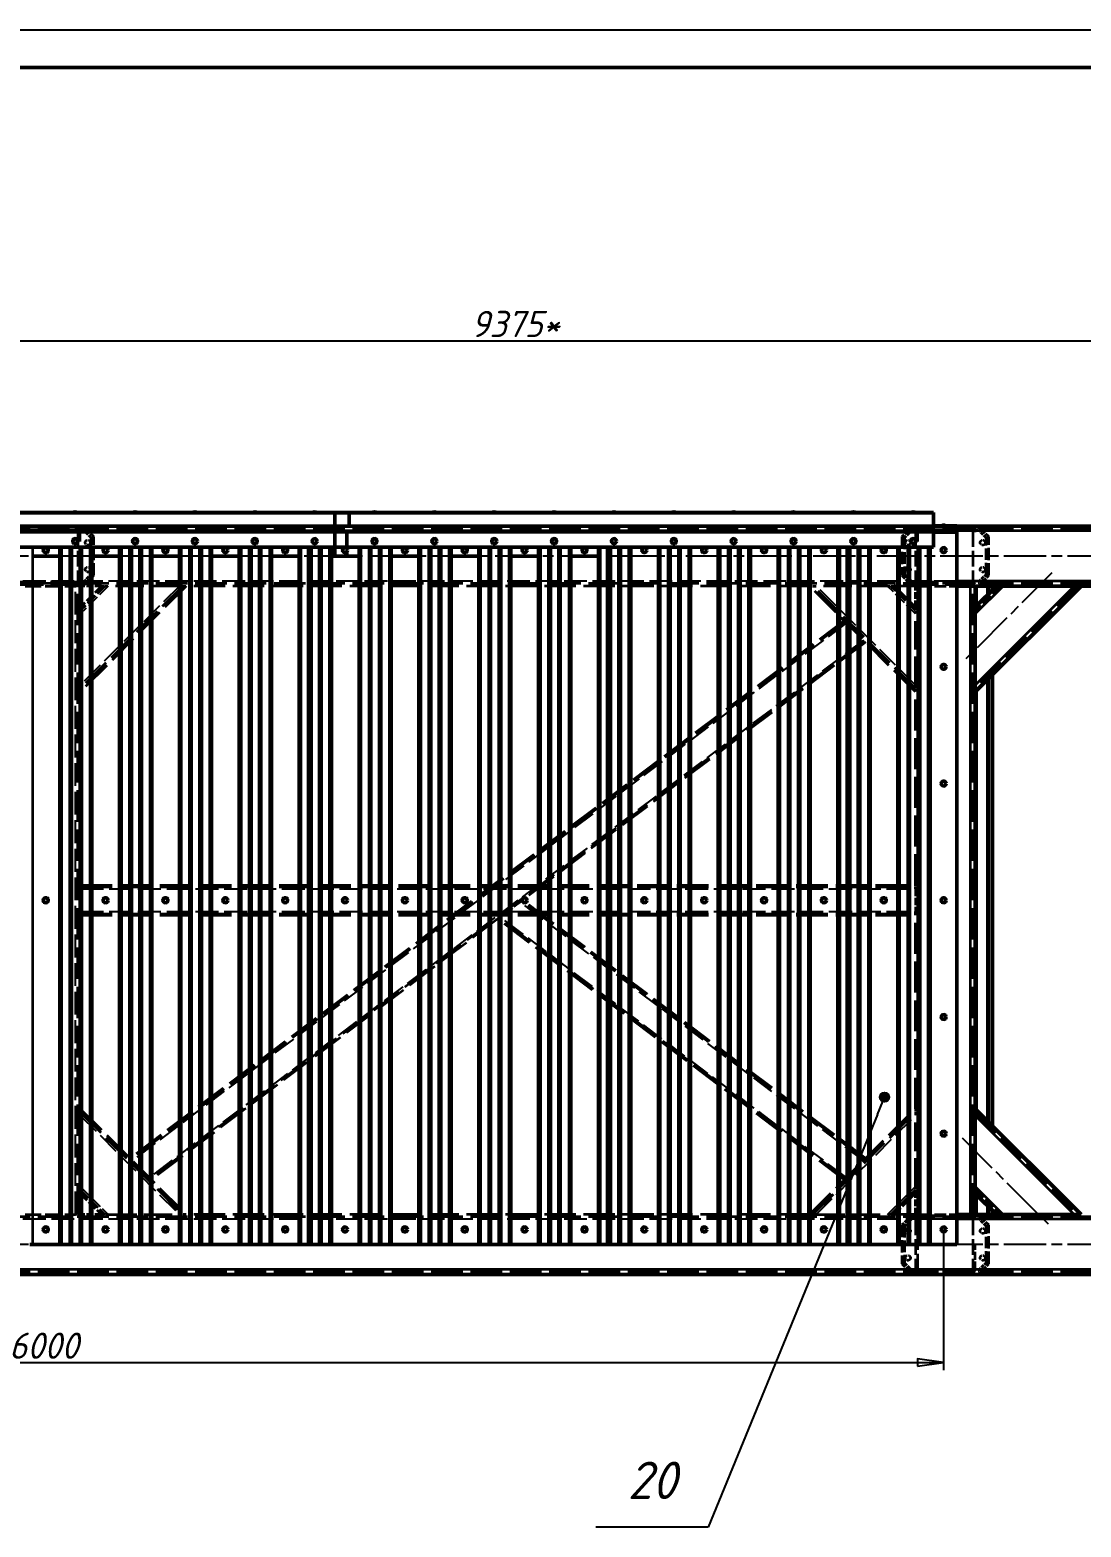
# Model space of a CAD drawing. Header units: millimetres. Extents: x 0 to 21025, y 0 to 14850.
# Drawn here: x 4692 to 8204, y 9848 to 14850 of the extents above; entities that cross this region are included whole.
import ezdxf

# ---------------------------------------------------------------- set-up
doc = ezdxf.new("R2010")
doc.units = ezdxf.units.MM
doc.header["$LTSCALE"] = 25
doc.linetypes.add('CHAIN', pattern=[0.7087, 0.4724, -0.0591, 0.1181, -0.0591])
doc.linetypes.add('DASHED', pattern=[0.2067, 0.1654, -0.0413])
for name, color, linetype, lineweight in [('Видимые тонкие (ГОСТ)', 7, 'Continuous', 35), ('Видимый контур (ГОСТ)', 7, 'Continuous', 50), ('Кромка (ГОСТ)', 7, 'Continuous', 50), ('Невидимые тонкие (ГОСТ)', 7, 'DASHED', 25), ('Невидимый контур (ГОСТ)', 7, 'DASHED', 35), ('Обозначение (ГОСТ)', 7, 'Continuous', 25), ('Осевая линия (ГОСТ)', 7, 'Continuous', 25), ('Размер (ГОСТ)', 7, 'Continuous', 25)]:
    doc.layers.add(name, color=color, linetype=linetype, lineweight=lineweight)
doc.styles.add('Обычный текст (ГОСТ)', font='GOST Common Italic.ttf')
doc.styles.add('Увеличенный текст (ГОСТ)', font='GOST Common Italic.ttf')
doc.dimstyles.new('Обычный (ГОСТ)', dxfattribs={"dimscale": 25, "dimtxt": 3.5, "dimasz": 3.5, "dimexe": 1, "dimexo": 0, "dimgap": 0.5, "dimtad": 1, "dimrnd": 1e-08, "dimtxsty": 'Обычный текст (ГОСТ)', "dimblk": 'Filled-1', "dimcen": 0.09, "dimdle": 15, "dimclrd": 256, "dimclre": 256, "dimclrt": 256, "dimazin": 2, "dimtfac": 0.714286, "dimtdec": 3, "dimtmove": 0, "dimatfit": 3, "dimfxl": 1, "dimtolj": 1, "dimlwd": 25, "dimlwe": 25, "dimarcsym": 0})

# ---------------------------------------------------------------- blocks, each defined once
blk = doc.blocks.new('Рамки ГОСТ_ граница 594x841')
at = {"layer": 'Кромка (ГОСТ)', "lineweight": 25}
blk.add_line((0, 594), (841, 594), dxfattribs=at)
at = {"layer": 'Кромка (ГОСТ)'}
blk.add_line((836, 589), (20, 589), dxfattribs=at)
blk = doc.blocks.new('Filled-1')
at = {"color": 0}
for p, q in [((0, 0), (-1, 0.143)), ((-1, 0.143), (-1, -0.143)), ((-1, 0), (0, 0)), ((-1, -0.143), (0, 0))]:
    blk.add_line(p, q, dxfattribs=at)
at = {"color": 0, "flags": 128}
blk.add_lwpolyline([(-1, -0.143), (0, 0), (-1, 0.143), (-1, -0.143)], dxfattribs=at)
at = {"color": 0}
blk.add_solid([(-1, -0.143), (0, 0), (-1, 0.143), (-1, -0.143)], dxfattribs=at)
blk = doc.blocks.new('*D43')
at = {"layer": 'Defpoints', "color": 0, "linetype": 'Continuous', "transparency": 16777216}
for p in [(1625.2, 13810.2), (1625.2, 13170.9), (11000.6, 13175.9)]:
    blk.add_point(p, dxfattribs=at)
at = {"layer": 'Размер (ГОСТ)', "linetype": 'Continuous', "lineweight": 25, "transparency": 16777216}
for p, q in [((1625.2, 13170.9), (1625.2, 13835.2)), ((10913.1, 13810.2), (1712.7, 13810.2)), ((11000.6, 13175.9), (11000.6, 13835.2))]:
    blk.add_line(p, q, dxfattribs=at)
at = {"layer": 'Размер (ГОСТ)', "linetype": 'Continuous', "lineweight": 25, "transparency": 16777216, "xscale": 87.5, "yscale": 87.5, "zscale": 87.5, "rotation": 180}
blk.add_blockref('Filled-1', (1625.2, 13810.2), dxfattribs=at)
at = {"layer": 'Размер (ГОСТ)', "linetype": 'Continuous', "lineweight": 25, "transparency": 16777216, "xscale": 87.5, "yscale": 87.5, "zscale": 87.5}
blk.add_blockref('Filled-1', (11000.6, 13810.2), dxfattribs=at)
at = {"layer": 'Размер (ГОСТ)', "linetype": 'Continuous', "lineweight": 25, "transparency": 16777216, "insert": (6166, 13911.3), "char_height": 87.5, "attachment_point": 1, "style": 'Обычный текст (ГОСТ)'}
blk.add_mtext('\\A1;\\fGOST Common|b0|i1;9375*', dxfattribs=at)
blk = doc.blocks.new('*D54')
at = {"layer": 'Defpoints', "color": 0, "linetype": 'Continuous', "transparency": 16777216}
for p in [(1745.1, 10841.9), (7745.1, 10841.9), (7745.1, 10397.3)]:
    blk.add_point(p, dxfattribs=at)
at = {"layer": 'Размер (ГОСТ)', "linetype": 'Continuous', "lineweight": 25, "transparency": 16777216}
for p, q in [((1745.1, 10841.9), (1745.1, 10372.3)), ((7745.1, 10841.9), (7745.1, 10372.3)), ((1832.6, 10397.3), (7657.6, 10397.3))]:
    blk.add_line(p, q, dxfattribs=at)
at = {"layer": 'Размер (ГОСТ)', "linetype": 'Continuous', "lineweight": 25, "transparency": 16777216, "xscale": 87.5, "yscale": 87.5, "zscale": 87.5, "rotation": 180}
blk.add_blockref('Filled-1', (1745.1, 10397.3), dxfattribs=at)
at = {"layer": 'Размер (ГОСТ)', "linetype": 'Continuous', "lineweight": 25, "transparency": 16777216, "xscale": 87.5, "yscale": 87.5, "zscale": 87.5}
blk.add_blockref('Filled-1', (7745.1, 10397.3), dxfattribs=at)
at = {"layer": 'Размер (ГОСТ)', "linetype": 'Continuous', "lineweight": 25, "transparency": 16777216, "insert": (4622.5, 10497.3), "char_height": 87.5, "attachment_point": 1, "style": 'Обычный текст (ГОСТ)'}
blk.add_mtext('\\A1;6000', dxfattribs=at)
blk = doc.blocks.new('Номера позиций13')
at = {"layer": 'Обозначение (ГОСТ)'}
h = blk.add_hatch(color=256, dxfattribs=at)
edge = h.paths.add_edge_path(flags=0)
edge.add_arc((301.9, 451.35), 0.625, 0, 360)
for p, q in [((300.95, 449.04), (301.66, 450.77)), ((300.95, 449.04), (293.87, 431.78)), ((293.79, 431.58), (278.33, 393.9)), ((278.33, 393.9), (263.33, 393.9))]:
    blk.add_line(p, q, dxfattribs=at)
blk.add_circle((301.9, 451.35), 0.625, dxfattribs=at)
at = {"layer": 'Обозначение (ГОСТ)', "insert": (270.83, 400.15), "char_height": 5, "attachment_point": 5, "style": 'Увеличенный текст (ГОСТ)'}
blk.add_mtext('20', dxfattribs=at)

msp = doc.modelspace()

# ---------------------------------------------------------------- linework, layer by layer
at = {"layer": 'Видимые тонкие (ГОСТ)'}
for p, q in [((3758.654, 13235.639), (5758.654, 13235.639)), ((5711.35, 13235.639), (7711.35, 13235.639)), ((11000.637, 13175.939), (1670.637, 13175.939)), ((5750.644, 13170.939), (3750.644, 13170.939)), ((3758.654, 13193.639), (5758.654, 13193.639)), ((5711.35, 13193.639), (7711.35, 13193.639)), ((7711.35, 13170.939), (5711.35, 13170.939)), ((7747.537, 13192.539), (7742.737, 13192.539)), ((4700.637, 13121.939), (4700.637, 10791.939)), ((4789.688, 13121.939), (4789.688, 10791.939)), ((4797.905, 13121.939), (4797.905, 10791.939)), ((4824.103, 13121.939), (4824.103, 10791.939)), ((4832.639, 13121.939), (4832.639, 10791.939)), ((4857.686, 13121.939), (4857.686, 10791.939)), ((4866.222, 13121.939), (4866.222, 10791.939)), ((4892.42, 13121.939), (4892.42, 10791.939)), ((4900.637, 13121.939), (4900.637, 10791.939)), ((4989.688, 13121.939), (4989.688, 10791.939)), ((4997.905, 13121.939), (4997.905, 10791.939)), ((5024.103, 13121.939), (5024.103, 10791.939)), ((5032.639, 13121.939), (5032.639, 10791.939)), ((5057.686, 13121.939), (5057.686, 10791.939)), ((5066.222, 13121.939), (5066.222, 10791.939)), ((5092.42, 13121.939), (5092.42, 10791.939)), ((5100.637, 13121.939), (5100.637, 10791.939)), ((5189.688, 13121.939), (5189.688, 10791.939)), ((5197.905, 13121.939), (5197.905, 10791.939)), ((5224.103, 13121.939), (5224.103, 10791.939)), ((5232.639, 13121.939), (5232.639, 10791.939)), ((5257.686, 13121.939), (5257.686, 10791.939)), ((5266.222, 13121.939), (5266.222, 10791.939)), ((5292.42, 13121.939), (5292.42, 10791.939)), ((5300.637, 13121.939), (5300.637, 10791.939)), ((5389.688, 13121.939), (5389.688, 10791.939)), ((5397.905, 13121.939), (5397.905, 10791.939)), ((5424.103, 13121.939), (5424.103, 10791.939)), ((5432.64, 13121.939), (5432.64, 10791.939)), ((5457.686, 13121.939), (5457.686, 10791.939)), ((5466.222, 10791.939), (5466.222, 13121.939)), ((5492.419, 13121.939), (5492.419, 10791.939)), ((5500.637, 13121.939), (5500.637, 10791.939)), ((5589.773, 13121.939), (5589.773, 10791.939)), ((5597.912, 13121.939), (5597.912, 10791.939)), ((5624.103, 13121.939), (5624.103, 10791.939)), ((5632.639, 13121.939), (5632.639, 10791.939)), ((5657.686, 13121.939), (5657.686, 10791.939)), ((5666.222, 13121.939), (5666.222, 10791.939)), ((5692.42, 13121.939), (5692.42, 10791.939)), ((5700.637, 13121.939), (5700.637, 10791.939)), ((5789.688, 13121.939), (5789.688, 10791.939)), ((5797.905, 13121.939), (5797.905, 10791.939)), ((5824.103, 13121.939), (5824.103, 10791.939)), ((5832.639, 13121.939), (5832.639, 10791.939)), ((5857.686, 13121.939), (5857.686, 10791.939)), ((5866.222, 13121.939), (5866.222, 10791.939)), ((5892.42, 13121.939), (5892.42, 10791.939)), ((5900.637, 13121.939), (5900.637, 10791.939)), ((5989.688, 13121.939), (5989.688, 10791.939)), ((5997.905, 13121.939), (5997.905, 10791.939)), ((6024.103, 13121.939), (6024.103, 10791.939)), ((6032.639, 13121.939), (6032.639, 10791.939)), ((6057.686, 13121.939), (6057.686, 10791.939)), ((6066.222, 13121.939), (6066.222, 10791.939)), ((6092.42, 13121.939), (6092.42, 10791.939)), ((6100.637, 13121.939), (6100.637, 10791.939)), ((6189.688, 13121.939), (6189.688, 10791.939)), ((6197.905, 13121.939), (6197.905, 10791.939)), ((6224.103, 13121.939), (6224.103, 10791.939)), ((6232.639, 13121.939), (6232.639, 10791.939)), ((6257.686, 13121.939), (6257.686, 10791.939)), ((6266.222, 13121.939), (6266.222, 10791.939)), ((6292.42, 13121.939), (6292.42, 10791.939)), ((6300.637, 13121.939), (6300.637, 10791.939)), ((6389.688, 13121.939), (6389.688, 10791.939)), ((6397.905, 13121.939), (6397.905, 10791.939)), ((6424.103, 13121.939), (6424.103, 10791.939)), ((6432.64, 13121.939), (6432.64, 10791.939)), ((6457.686, 13121.939), (6457.686, 10791.939)), ((6466.222, 10791.939), (6466.222, 13121.939)), ((6492.419, 13121.939), (6492.419, 10791.939)), ((6500.637, 13121.939), (6500.637, 10791.939)), ((6589.773, 13121.939), (6589.773, 10791.939)), ((6597.912, 13121.939), (6597.912, 10791.939)), ((6624.103, 13121.939), (6624.103, 10791.939)), ((6632.639, 13121.939), (6632.639, 10791.939)), ((6657.686, 13121.939), (6657.686, 10791.939)), ((6666.222, 13121.939), (6666.222, 10791.939)), ((6692.42, 13121.939), (6692.42, 10791.939)), ((6700.637, 13121.939), (6700.637, 10791.939)), ((6789.688, 13121.939), (6789.688, 10791.939)), ((6797.905, 13121.939), (6797.905, 10791.939)), ((6824.103, 13121.939), (6824.103, 10791.939)), ((6832.639, 13121.939), (6832.639, 10791.939)), ((6857.686, 13121.939), (6857.686, 10791.939)), ((6866.222, 13121.939), (6866.222, 10791.939)), ((6892.42, 13121.939), (6892.42, 10791.939)), ((6900.637, 13121.939), (6900.637, 10791.939)), ((6989.688, 13121.939), (6989.688, 10791.939)), ((6997.905, 13121.939), (6997.905, 10791.939)), ((7024.103, 13121.939), (7024.103, 10791.939)), ((7032.639, 13121.939), (7032.639, 10791.939)), ((7057.686, 13121.939), (7057.686, 10791.939)), ((7066.222, 13121.939), (7066.222, 10791.939)), ((7092.42, 13121.939), (7092.42, 10791.939)), ((7100.637, 13121.939), (7100.637, 10791.939)), ((7189.688, 13121.939), (7189.688, 10791.939)), ((7197.905, 13121.939), (7197.905, 10791.939)), ((7224.103, 13121.939), (7224.103, 10791.939)), ((7232.639, 13121.939), (7232.639, 10791.939)), ((7257.686, 13121.939), (7257.686, 10791.939)), ((7266.222, 13121.939), (7266.222, 10791.939)), ((7292.42, 13121.939), (7292.42, 10791.939)), ((7300.637, 13121.939), (7300.637, 10791.939)), ((7389.688, 13121.939), (7389.688, 10791.939)), ((7397.905, 13121.939), (7397.905, 10791.939)), ((7424.103, 13121.939), (7424.103, 10791.939)), ((7432.639, 13121.939), (7432.639, 10791.939)), ((7432.64, 13121.939), (7432.64, 10791.939)), ((7457.686, 13121.939), (7457.686, 10791.939)), ((7457.686, 13121.939), (7457.686, 10791.939)), ((7466.222, 10791.939), (7466.222, 13121.939)), ((7466.222, 13121.939), (7466.222, 10791.939)), ((7492.42, 13121.939), (7492.42, 10791.939)), ((7500.637, 13121.939), (7500.637, 10791.939)), ((7500.637, 13121.939), (7500.637, 10791.939)), ((7589.688, 13121.939), (7589.688, 10791.939)), ((7597.905, 13121.939), (7597.905, 10791.939)), ((7624.103, 13121.939), (7624.103, 10791.939)), ((7632.639, 13121.939), (7632.639, 10791.939)), ((7657.686, 13121.939), (7657.686, 10791.939)), ((7666.222, 13121.939), (7666.222, 10791.939)), ((7692.42, 13121.939), (7692.42, 10791.939)), ((7700.637, 13121.939), (7700.637, 10791.939)), ((11000.637, 13007.939), (7789.688, 13007.939)), ((7834.637, 10891.939), (7834.637, 12991.939)), ((8181.563, 12991.939), (7850.637, 12661.013)), ((7943.975, 12991.939), (7850.637, 12898.601)), ((7855.427, 12991.939), (7855.427, 12926.018)), ((7890.089, 12991.939), (7890.089, 12960.68)), ((7896.637, 12967.229), (7896.637, 12991.939)), ((7890.089, 12677.838), (7890.089, 11206.041)), ((7896.637, 11199.493), (7896.637, 12684.386)), ((7855.427, 12643.175), (7855.427, 11240.703)), ((7850.637, 11222.865), (8181.563, 10891.939)), ((7850.637, 10985.277), (7943.975, 10891.939)), ((7855.427, 10957.86), (7855.427, 10891.939)), ((7890.089, 10923.198), (7890.089, 10891.939)), ((7896.637, 10891.939), (7896.637, 10916.65)), ((11000.637, 10875.939), (7789.688, 10875.939)), ((11000.637, 10707.939), (1670.637, 10707.939))]:
    msp.add_line(p, q, dxfattribs=at)
at = {"layer": 'Видимый контур (ГОСТ)'}
for p, q in [((3758.654, 13237.339), (5758.654, 13237.339)), ((5711.35, 13235.639), (5711.35, 13237.339)), ((5711.35, 13237.339), (7711.35, 13237.339)), ((5711.35, 13235.639), (5711.35, 13193.639)), ((5758.654, 13235.639), (5758.654, 13237.339)), ((5758.654, 13235.639), (5758.654, 13193.639)), ((7711.35, 13235.639), (7711.35, 13237.339)), ((7711.35, 13235.639), (7711.35, 13193.639)), ((11000.637, 13191.939), (1670.637, 13191.939)), ((5750.644, 13172.639), (3750.644, 13172.639)), ((5711.35, 13191.939), (5711.35, 13193.639)), ((7711.35, 13172.639), (5711.35, 13172.639)), ((5711.35, 13172.639), (5711.35, 13170.939)), ((5711.35, 13121.939), (5711.35, 13170.939)), ((5750.644, 13172.639), (5750.644, 13170.939)), ((5750.644, 13121.939), (5750.644, 13170.939)), ((5758.654, 13191.939), (5758.654, 13193.639)), ((7711.35, 13191.939), (7711.35, 13193.639)), ((7789.688, 13193.339), (7711.35, 13193.339)), ((7711.35, 13192.639), (7789.688, 13192.639)), ((7711.35, 13172.639), (7711.35, 13170.939)), ((7711.35, 13171.939), (7789.688, 13171.939)), ((7711.35, 13121.939), (7711.35, 13170.939)), ((7742.737, 13192.539), (7742.737, 13191.939)), ((7747.537, 13192.539), (7747.537, 13191.939)), ((7789.688, 13192.639), (7789.688, 13193.339)), ((7789.688, 13171.939), (7789.688, 10791.939)), ((5750.644, 13121.939), (3750.644, 13121.939)), ((5622.569, 13121.939), (5622.569, 10791.939)), ((5711.35, 13091.939), (5711.35, 13121.939)), ((7711.35, 13121.939), (5711.35, 13121.939)), ((5750.644, 13118.089), (5750.644, 13121.939)), ((6622.569, 13121.939), (6622.569, 10791.939)), ((7422.569, 13121.939), (7422.569, 10791.939)), ((4789.688, 13091.939), (4700.637, 13091.939)), ((4989.688, 13091.939), (4900.637, 13091.939)), ((5189.688, 13091.939), (5100.637, 13091.939)), ((5389.688, 13091.939), (5300.637, 13091.939)), ((5589.773, 13091.939), (5500.637, 13091.939)), ((5750.644, 13091.939), (5700.637, 13091.939)), ((5789.688, 13091.939), (5711.35, 13091.939)), ((5750.644, 13091.939), (5750.644, 13105.79)), ((5989.688, 13091.939), (5900.637, 13091.939)), ((6189.688, 13091.939), (6100.637, 13091.939)), ((6389.688, 13091.939), (6300.637, 13091.939)), ((6589.773, 13091.939), (6500.637, 13091.939)), ((7789.688, 12991.939), (7834.637, 12991.939)), ((7850.637, 12991.939), (7834.637, 12991.939)), ((7921.348, 12991.939), (7850.637, 12991.939)), ((7850.637, 12921.229), (7850.637, 12991.939)), ((7921.348, 12991.939), (7850.637, 12921.229)), ((8204.191, 12991.939), (7850.637, 12638.386)), ((7851.337, 12991.939), (7851.337, 12921.929)), ((7894.337, 12991.939), (7894.337, 12964.929)), ((7908.637, 12979.229), (7908.637, 12991.939)), ((7921.348, 12991.939), (7943.975, 12991.939)), ((8181.563, 12991.939), (7943.975, 12991.939)), ((8181.563, 12991.939), (8204.191, 12991.939)), ((10447.084, 12991.939), (8204.191, 12991.939)), ((7850.637, 12898.601), (7850.637, 12921.229)), ((7850.637, 12898.601), (7850.637, 12661.013)), ((7850.637, 12638.386), (7850.637, 12661.013)), ((7894.337, 12682.086), (7894.337, 11201.793)), ((7908.637, 11187.493), (7908.637, 12696.386)), ((7850.637, 11245.493), (7850.637, 12638.386)), ((7851.337, 12639.086), (7851.337, 11244.793)), ((7850.637, 11222.865), (7850.637, 11245.493)), ((7850.637, 11245.493), (8204.191, 10891.939)), ((7850.637, 11222.865), (7850.637, 10985.277)), ((7850.637, 10962.65), (7850.637, 10985.277)), ((7850.637, 10891.939), (7850.637, 10962.65)), ((7850.637, 10962.65), (7921.348, 10891.939)), ((7851.337, 10961.95), (7851.337, 10891.939)), ((7894.337, 10918.95), (7894.337, 10891.939)), ((7789.688, 10891.939), (7834.637, 10891.939)), ((7850.637, 10891.939), (7834.637, 10891.939)), ((7921.348, 10891.939), (7850.637, 10891.939)), ((7908.637, 10891.939), (7908.637, 10904.65)), ((7943.975, 10891.939), (7921.348, 10891.939)), ((7943.975, 10891.939), (8181.563, 10891.939)), ((8204.191, 10891.939), (8181.563, 10891.939)), ((4700.637, 10791.939), (4692.42, 10791.939)), ((4789.688, 10791.939), (4700.637, 10791.939)), ((4797.905, 10791.939), (4789.688, 10791.939)), ((4824.103, 10791.939), (4797.905, 10791.939)), ((4824.103, 10791.939), (4832.639, 10791.939)), ((4857.686, 10791.939), (4832.639, 10791.939)), ((4857.686, 10791.939), (4866.222, 10791.939)), ((4892.42, 10791.939), (4866.222, 10791.939)), ((4900.637, 10791.939), (4892.42, 10791.939)), ((4989.688, 10791.939), (4900.637, 10791.939)), ((4997.905, 10791.939), (4989.688, 10791.939)), ((5024.103, 10791.939), (4997.905, 10791.939)), ((5024.103, 10791.939), (5032.639, 10791.939)), ((5057.686, 10791.939), (5032.639, 10791.939)), ((5057.686, 10791.939), (5066.222, 10791.939)), ((5092.42, 10791.939), (5066.222, 10791.939)), ((5100.637, 10791.939), (5092.42, 10791.939)), ((5189.688, 10791.939), (5100.637, 10791.939)), ((5197.905, 10791.939), (5189.688, 10791.939)), ((5224.103, 10791.939), (5197.905, 10791.939)), ((5224.103, 10791.939), (5232.639, 10791.939)), ((5257.686, 10791.939), (5232.639, 10791.939)), ((5257.686, 10791.939), (5266.222, 10791.939)), ((5292.42, 10791.939), (5266.222, 10791.939)), ((5300.637, 10791.939), (5292.42, 10791.939)), ((5389.688, 10791.939), (5300.637, 10791.939)), ((5397.905, 10791.939), (5389.688, 10791.939)), ((5424.103, 10791.939), (5397.905, 10791.939)), ((5424.103, 10791.939), (5432.64, 10791.939)), ((5457.686, 10791.939), (5432.64, 10791.939)), ((5457.686, 10791.939), (5466.222, 10791.939)), ((5492.419, 10791.939), (5466.222, 10791.939)), ((5500.637, 10791.939), (5492.419, 10791.939)), ((5589.773, 10791.939), (5500.637, 10791.939)), ((5597.912, 10791.939), (5589.773, 10791.939)), ((5622.569, 10791.939), (5597.912, 10791.939)), ((5624.103, 10791.939), (5622.569, 10791.939)), ((5624.103, 10791.939), (5632.639, 10791.939)), ((5657.686, 10791.939), (5632.639, 10791.939)), ((5657.686, 10791.939), (5666.222, 10791.939)), ((5692.42, 10791.939), (5666.222, 10791.939)), ((5700.637, 10791.939), (5692.42, 10791.939)), ((5789.688, 10791.939), (5700.637, 10791.939)), ((5797.905, 10791.939), (5789.688, 10791.939)), ((5824.103, 10791.939), (5797.905, 10791.939)), ((5824.103, 10791.939), (5832.639, 10791.939)), ((5857.686, 10791.939), (5832.639, 10791.939)), ((5857.686, 10791.939), (5866.222, 10791.939)), ((5892.42, 10791.939), (5866.222, 10791.939)), ((5900.637, 10791.939), (5892.42, 10791.939)), ((5989.688, 10791.939), (5900.637, 10791.939)), ((5997.905, 10791.939), (5989.688, 10791.939)), ((6024.103, 10791.939), (5997.905, 10791.939)), ((6024.103, 10791.939), (6032.639, 10791.939)), ((6057.686, 10791.939), (6032.639, 10791.939)), ((6057.686, 10791.939), (6066.222, 10791.939)), ((6092.42, 10791.939), (6066.222, 10791.939)), ((6100.637, 10791.939), (6092.42, 10791.939)), ((6189.688, 10791.939), (6100.637, 10791.939)), ((6197.905, 10791.939), (6189.688, 10791.939)), ((6224.103, 10791.939), (6197.905, 10791.939)), ((6224.103, 10791.939), (6232.639, 10791.939)), ((6257.686, 10791.939), (6232.639, 10791.939)), ((6257.686, 10791.939), (6266.222, 10791.939)), ((6292.42, 10791.939), (6266.222, 10791.939)), ((6300.637, 10791.939), (6292.42, 10791.939)), ((6389.688, 10791.939), (6300.637, 10791.939)), ((6397.905, 10791.939), (6389.688, 10791.939)), ((6424.103, 10791.939), (6397.905, 10791.939)), ((6424.103, 10791.939), (6432.64, 10791.939)), ((6457.686, 10791.939), (6432.64, 10791.939)), ((6457.686, 10791.939), (6466.222, 10791.939)), ((6492.419, 10791.939), (6466.222, 10791.939)), ((6500.637, 10791.939), (6492.419, 10791.939)), ((6589.773, 10791.939), (6500.637, 10791.939)), ((6597.912, 10791.939), (6589.773, 10791.939)), ((6622.569, 10791.939), (6597.912, 10791.939)), ((6624.103, 10791.939), (6622.569, 10791.939)), ((6624.103, 10791.939), (6632.639, 10791.939)), ((6657.686, 10791.939), (6632.639, 10791.939)), ((6657.686, 10791.939), (6666.222, 10791.939)), ((6692.42, 10791.939), (6666.222, 10791.939)), ((6700.637, 10791.939), (6692.42, 10791.939)), ((6789.688, 10791.939), (6700.637, 10791.939)), ((6797.905, 10791.939), (6789.688, 10791.939)), ((6824.103, 10791.939), (6797.905, 10791.939)), ((6824.103, 10791.939), (6832.639, 10791.939)), ((6857.686, 10791.939), (6832.639, 10791.939)), ((6857.686, 10791.939), (6866.222, 10791.939)), ((6892.42, 10791.939), (6866.222, 10791.939)), ((6900.637, 10791.939), (6892.42, 10791.939)), ((6989.688, 10791.939), (6900.637, 10791.939)), ((6997.905, 10791.939), (6989.688, 10791.939)), ((7024.103, 10791.939), (6997.905, 10791.939)), ((7024.103, 10791.939), (7032.639, 10791.939)), ((7057.686, 10791.939), (7032.639, 10791.939)), ((7057.686, 10791.939), (7066.222, 10791.939)), ((7092.42, 10791.939), (7066.222, 10791.939)), ((7100.637, 10791.939), (7092.42, 10791.939)), ((7189.688, 10791.939), (7100.637, 10791.939)), ((7197.905, 10791.939), (7189.688, 10791.939)), ((7224.103, 10791.939), (7197.905, 10791.939)), ((7224.103, 10791.939), (7232.639, 10791.939)), ((7257.686, 10791.939), (7232.639, 10791.939)), ((7257.686, 10791.939), (7266.222, 10791.939)), ((7292.42, 10791.939), (7266.222, 10791.939)), ((7300.637, 10791.939), (7292.42, 10791.939)), ((7389.688, 10791.939), (7300.637, 10791.939)), ((7397.905, 10791.939), (7389.688, 10791.939)), ((7422.569, 10791.939), (7397.905, 10791.939)), ((7424.103, 10791.939), (7422.569, 10791.939)), ((7424.103, 10791.939), (7432.639, 10791.939)), ((7457.686, 10791.939), (7432.639, 10791.939)), ((7457.686, 10791.939), (7432.64, 10791.939)), ((7457.686, 10791.939), (7466.222, 10791.939)), ((7457.686, 10791.939), (7466.222, 10791.939)), ((7492.42, 10791.939), (7466.222, 10791.939)), ((7500.637, 10791.939), (7492.42, 10791.939)), ((7589.688, 10791.939), (7500.637, 10791.939)), ((7589.688, 10791.939), (7500.637, 10791.939)), ((7597.905, 10791.939), (7589.688, 10791.939)), ((7624.103, 10791.939), (7597.905, 10791.939)), ((7624.103, 10791.939), (7632.639, 10791.939)), ((7657.686, 10791.939), (7632.639, 10791.939)), ((7657.686, 10791.939), (7666.222, 10791.939)), ((7692.42, 10791.939), (7666.222, 10791.939)), ((7700.637, 10791.939), (7692.42, 10791.939)), ((7789.688, 10791.939), (7700.637, 10791.939)), ((11000.637, 10691.939), (1670.637, 10691.939))]:
    msp.add_line(p, q, dxfattribs=at)
for centre in [(4745.137, 13111.939), (4843.637, 13141.939), (4945.137, 13111.939), (5043.637, 13141.939), (5145.137, 13111.939), (5243.637, 13141.939), (5345.137, 13111.939), (5443.637, 13141.939), (5545.137, 13111.939), (5643.637, 13141.939), (5745.137, 13111.939), (5843.637, 13141.939), (5945.137, 13111.939), (6043.637, 13141.939), (6145.137, 13111.939), (6243.637, 13141.939), (6345.137, 13111.939), (6443.637, 13141.939), (6545.137, 13111.939), (6643.637, 13141.939), (6745.137, 13111.939), (6843.637, 13141.939), (6945.137, 13111.939), (7043.637, 13141.939), (7145.137, 13111.939), (7243.637, 13141.939), (7345.137, 13111.939), (7443.637, 13141.939), (7545.137, 13111.939), (7643.637, 13141.939), (7745.137, 13111.939), (7745.137, 12721.939), (7745.137, 12331.939), (4745.137, 11941.939), (4945.137, 11941.939), (5145.137, 11941.939), (5345.137, 11941.939), (5545.137, 11941.939), (5745.137, 11941.939), (5945.137, 11941.939), (6145.137, 11941.939), (6345.137, 11941.939), (6545.137, 11941.939), (6745.137, 11941.939), (6945.137, 11941.939), (7145.137, 11941.939), (7345.137, 11941.939), (7545.137, 11941.939), (7745.137, 11941.939), (7745.137, 11551.939), (7745.137, 11161.939), (4745.137, 10841.939), (4945.137, 10841.939), (5145.137, 10841.939), (5345.137, 10841.939), (5545.137, 10841.939), (5745.137, 10841.939), (5945.137, 10841.939), (6145.137, 10841.939), (6345.137, 10841.939), (6545.137, 10841.939), (6745.137, 10841.939), (6945.137, 10841.939), (7145.137, 10841.939), (7345.137, 10841.939), (7545.137, 10841.939), (7745.137, 10841.939)]:
    msp.add_circle(centre, 8.255, dxfattribs=at)
for centre, radius, start, end in [((4843.637, 13223.948), 15.731, 58.347692, 121.652308), ((5043.637, 13223.948), 15.731, 58.347692, 121.652308), ((5243.637, 13223.948), 15.731, 58.347692, 121.652308), ((5443.637, 13223.948), 15.731, 58.347692, 121.652308), ((5643.637, 13223.948), 15.731, 58.347692, 121.652308), ((5843.637, 13223.948), 15.731, 58.347692, 121.652308), ((6043.637, 13223.948), 15.731, 58.347692, 121.652308), ((6243.637, 13223.948), 15.731, 58.347692, 121.652308), ((6443.637, 13223.948), 15.731, 58.347692, 121.652308), ((6643.637, 13223.948), 15.731, 58.347692, 121.652308), ((6843.637, 13223.948), 15.731, 58.347692, 121.652308), ((7043.637, 13223.948), 15.731, 58.347692, 121.652308), ((7243.637, 13223.948), 15.731, 58.347692, 121.652308), ((7443.637, 13223.948), 15.731, 58.347692, 121.652308), ((7643.637, 13223.948), 15.731, 58.347692, 121.652308), ((7745.137, 13179.948), 15.731, 58.347692, 121.652308), ((7741.937, 13192.539), 0.8, 0, 7.180756), ((7748.337, 13192.539), 0.8, 172.819244, 180), ((7837.946, 12331.939), 15.731, 328.347692, 31.652308), ((7837.946, 11941.939), 15.731, 328.347692, 31.652308), ((7837.946, 11551.939), 15.731, 328.347692, 31.652308)]:
    msp.add_arc(centre, radius, start, end, dxfattribs=at)
at = {"layer": 'Невидимые тонкие (ГОСТ)', "ltscale": 18.411499}
for p, q in [((7789.688, 13007.939), (1700.637, 13007.939)), ((7789.688, 10875.939), (1700.637, 10875.939))]:
    msp.add_line(p, q, dxfattribs=at)
at = {"layer": 'Невидимые тонкие (ГОСТ)', "ltscale": 18.472094}
for p, q in [((4844.637, 10891.939), (4844.637, 12991.939)), ((7666.637, 10891.939), (7666.637, 12991.939))]:
    msp.add_line(p, q, dxfattribs=at)
at = {"layer": 'Невидимые тонкие (ГОСТ)', "ltscale": 18.113207}
for p, q in [((5191.563, 12991.939), (4860.637, 12661.013)), ((7650.637, 12661.013), (7319.711, 12991.939)), ((4860.637, 11222.865), (5191.563, 10891.939)), ((7319.711, 10891.939), (7650.637, 11222.865))]:
    msp.add_line(p, q, dxfattribs=at)
at = {"layer": 'Невидимые тонкие (ГОСТ)', "ltscale": 10.056698}
for p, q in [((4953.975, 12991.939), (4860.637, 12898.601)), ((7650.637, 12898.601), (7557.299, 12991.939)), ((4860.637, 10985.277), (4953.975, 10891.939)), ((7557.299, 10891.939), (7650.637, 10985.277))]:
    msp.add_line(p, q, dxfattribs=at)
at = {"layer": 'Невидимые тонкие (ГОСТ)', "ltscale": 18.646641}
for p, q in [((7420.352, 12868.671), (5033.793, 11072.336)), ((7477.481, 12811.542), (5090.922, 11015.208))]:
    msp.add_line(p, q, dxfattribs=at)
at = {"layer": 'Невидимые тонкие (ГОСТ)', "ltscale": 18.617687}
for p, q in [((4860.637, 11979.939), (7650.637, 11979.939)), ((4860.637, 11903.939), (7650.637, 11903.939))]:
    msp.add_line(p, q, dxfattribs=at)
at = {"layer": 'Невидимые тонкие (ГОСТ)', "ltscale": 18.521156}
msp.add_line((7477.481, 11072.336), (6330.466, 11935.681), dxfattribs=at)
at = {"layer": 'Невидимые тонкие (ГОСТ)', "ltscale": 18.672705}
msp.add_line((7420.352, 11015.208), (6263.951, 11885.617), dxfattribs=at)
at = {"layer": 'Невидимый контур (ГОСТ)', "ltscale": 25.429792}
for p, q in [((11000.637, 13183.939), (1670.637, 13183.939)), ((11000.637, 12999.939), (1670.637, 12999.939)), ((11000.637, 10883.939), (1670.637, 10883.939)), ((11000.637, 10699.939), (1670.637, 10699.939))]:
    msp.add_line(p, q, dxfattribs=at)
at = {"layer": 'Невидимый контур (ГОСТ)', "ltscale": 22.254475}
for p, q in [((4875.637, 13186.939), (4645.637, 13186.939)), ((7865.637, 13186.939), (7635.637, 13186.939)), ((4645.637, 12996.939), (4875.637, 12996.939)), ((7635.637, 12996.939), (7865.637, 12996.939)), ((7865.637, 10886.939), (7635.637, 10886.939)), ((7635.637, 10696.939), (7865.637, 10696.939))]:
    msp.add_line(p, q, dxfattribs=at)
at = {"layer": 'Невидимый контур (ГОСТ)', "ltscale": 21.533058}
for p, q in [((4871.909, 13177.939), (4649.365, 13177.939)), ((7861.909, 13177.939), (7639.365, 13177.939)), ((4649.365, 13005.939), (4871.909, 13005.939)), ((7639.365, 13005.939), (7861.909, 13005.939)), ((7861.909, 10877.939), (7639.365, 10877.939)), ((7639.365, 10705.939), (7861.909, 10705.939))]:
    msp.add_line(p, q, dxfattribs=at)
at = {"layer": 'Невидимый контур (ГОСТ)', "ltscale": 12.799461}
for p, q in [((4852.637, 13175.939), (4852.637, 13007.939)), ((4860.637, 13007.939), (4860.637, 13175.939)), ((7650.637, 13175.939), (7650.637, 13007.939)), ((7658.637, 13007.939), (7658.637, 13175.939)), ((7842.637, 13175.939), (7842.637, 13007.939)), ((4676.637, 12991.939), (4844.637, 12991.939)), ((4676.637, 10891.939), (4844.637, 10891.939)), ((7650.637, 10875.939), (7650.637, 10707.939)), ((7658.637, 10707.939), (7658.637, 10875.939)), ((7842.637, 10875.939), (7842.637, 10707.939))]:
    msp.add_line(p, q, dxfattribs=at)
at = {"layer": 'Невидимый контур (ГОСТ)', "ltscale": 0.883847}
for p, q in [((4871.909, 13177.939), (4875.637, 13186.939)), ((4896.637, 13153.211), (4905.637, 13156.939)), ((7605.637, 13156.939), (7614.637, 13153.211)), ((7635.637, 13186.939), (7639.365, 13177.939)), ((7861.909, 13177.939), (7865.637, 13186.939)), ((7886.637, 13153.211), (7895.637, 13156.939)), ((4896.637, 13030.667), (4905.637, 13026.939)), ((7605.637, 13026.939), (7614.637, 13030.667)), ((7886.637, 13030.667), (7895.637, 13026.939)), ((4871.909, 13005.939), (4875.637, 12996.939)), ((7639.365, 13005.939), (7635.637, 12996.939)), ((7861.909, 13005.939), (7865.637, 12996.939)), ((7605.637, 10856.939), (7614.637, 10853.211)), ((7635.637, 10886.939), (7639.365, 10877.939)), ((7861.909, 10877.939), (7865.637, 10886.939)), ((7886.637, 10853.211), (7895.637, 10856.939)), ((7605.637, 10726.939), (7614.637, 10730.667)), ((7639.365, 10705.939), (7635.637, 10696.939)), ((7861.909, 10705.939), (7865.637, 10696.939)), ((7886.637, 10730.667), (7895.637, 10726.939))]:
    msp.add_line(p, q, dxfattribs=at)
at = {"layer": 'Невидимый контур (ГОСТ)', "ltscale": 2.664232}
for p, q in [((4896.637, 13153.211), (4871.909, 13177.939)), ((7639.365, 13177.939), (7614.637, 13153.211)), ((7886.637, 13153.211), (7861.909, 13177.939)), ((4871.909, 13005.939), (4896.637, 13030.667)), ((7614.637, 13030.667), (7639.365, 13005.939)), ((7861.909, 13005.939), (7886.637, 13030.667)), ((7639.365, 10877.939), (7614.637, 10853.211)), ((7886.637, 10853.211), (7861.909, 10877.939)), ((7614.637, 10730.667), (7639.365, 10705.939)), ((7861.909, 10705.939), (7886.637, 10730.667))]:
    msp.add_line(p, q, dxfattribs=at)
at = {"layer": 'Невидимый контур (ГОСТ)', "ltscale": 3.232277}
for p, q in [((4905.637, 13156.939), (4875.637, 13186.939)), ((7635.637, 13186.939), (7605.637, 13156.939)), ((7895.637, 13156.939), (7865.637, 13186.939)), ((4875.637, 12996.939), (4905.637, 13026.939)), ((7605.637, 13026.939), (7635.637, 12996.939)), ((7865.637, 12996.939), (7895.637, 13026.939)), ((7635.637, 10886.939), (7605.637, 10856.939)), ((7895.637, 10856.939), (7865.637, 10886.939)), ((7605.637, 10726.939), (7635.637, 10696.939)), ((7865.637, 10696.939), (7895.637, 10726.939))]:
    msp.add_line(p, q, dxfattribs=at)
at = {"layer": 'Невидимый контур (ГОСТ)', "ltscale": 9.904323}
for p, q in [((4905.637, 13026.939), (4905.637, 13156.939)), ((7605.637, 13156.939), (7605.637, 13026.939)), ((7895.637, 13026.939), (7895.637, 13156.939)), ((7605.637, 10856.939), (7605.637, 10726.939)), ((7895.637, 10726.939), (7895.637, 10856.939))]:
    msp.add_line(p, q, dxfattribs=at)
at = {"layer": 'Невидимый контур (ГОСТ)', "ltscale": 0.304651}
msp.add_line((7850.637, 13171.939), (7850.637, 13175.939), dxfattribs=at)
at = {"layer": 'Невидимый контур (ГОСТ)', "ltscale": 9.336278}
for p, q in [((4896.637, 13030.667), (4896.637, 13153.211)), ((7614.637, 13153.211), (7614.637, 13030.667)), ((7886.637, 13030.667), (7886.637, 13153.211)), ((7614.637, 10853.211), (7614.637, 10730.667)), ((7886.637, 10730.667), (7886.637, 10853.211))]:
    msp.add_line(p, q, dxfattribs=at)
at = {"layer": 'Невидимый контур (ГОСТ)', "ltscale": 1.91471}
for p, q in [((4860.637, 12991.939), (4844.637, 12991.939)), ((7666.637, 12991.939), (7650.637, 12991.939)), ((4860.637, 10891.939), (4844.637, 10891.939)), ((7666.637, 10891.939), (7650.637, 10891.939))]:
    msp.add_line(p, q, dxfattribs=at)
at = {"layer": 'Невидимый контур (ГОСТ)', "ltscale": 25.39913}
for p, q in [((4852.637, 10891.939), (4852.637, 12991.939)), ((7658.637, 10891.939), (7658.637, 12991.939)), ((7842.637, 10891.939), (7842.637, 12991.939))]:
    msp.add_line(p, q, dxfattribs=at)
at = {"layer": 'Невидимый контур (ГОСТ)', "ltscale": 5.387196}
for p, q in [((4931.348, 12991.939), (4860.637, 12991.939)), ((4860.637, 12921.229), (4860.637, 12991.939)), ((7650.637, 12991.939), (7579.926, 12991.939)), ((7650.637, 12921.229), (7650.637, 12991.939)), ((4860.637, 10891.939), (4860.637, 10962.65)), ((7650.637, 10891.939), (7650.637, 10962.65)), ((4931.348, 10891.939), (4860.637, 10891.939)), ((7650.637, 10891.939), (7579.926, 10891.939))]:
    msp.add_line(p, q, dxfattribs=at)
at = {"layer": 'Невидимый контур (ГОСТ)', "ltscale": 23.415579}
for p, q in [((5202.877, 12991.939), (4860.637, 12649.7)), ((7650.637, 12649.7), (7308.397, 12991.939)), ((8192.877, 12991.939), (7850.637, 12649.7)), ((4860.637, 11234.179), (5202.877, 10891.939)), ((7308.397, 10891.939), (7650.637, 11234.179)), ((7850.637, 11234.179), (8192.877, 10891.939))]:
    msp.add_line(p, q, dxfattribs=at)
at = {"layer": 'Невидимый контур (ГОСТ)', "ltscale": 8.837692}
for p, q in [((4942.662, 12991.939), (4860.637, 12909.915)), ((7650.637, 12909.915), (7568.613, 12991.939)), ((7932.662, 12991.939), (7850.637, 12909.915)), ((4860.637, 10973.964), (4942.662, 10891.939)), ((7568.613, 10891.939), (7650.637, 10973.964)), ((7850.637, 10973.964), (7932.662, 10891.939))]:
    msp.add_line(p, q, dxfattribs=at)
at = {"layer": 'Невидимый контур (ГОСТ)', "ltscale": 7.618686}
for p, q in [((4931.348, 12991.939), (4860.637, 12921.229)), ((7650.637, 12921.229), (7579.926, 12991.939)), ((4860.637, 10962.65), (4931.348, 10891.939)), ((7579.926, 10891.939), (7650.637, 10962.65))]:
    msp.add_line(p, q, dxfattribs=at)
at = {"layer": 'Невидимый контур (ГОСТ)', "ltscale": 24.189648}
for p, q in [((5214.191, 12991.939), (4860.637, 12638.386)), ((7650.637, 12638.386), (7297.084, 12991.939)), ((4860.637, 11245.493), (5214.191, 10891.939)), ((7297.084, 10891.939), (7650.637, 11245.493))]:
    msp.add_line(p, q, dxfattribs=at)
at = {"layer": 'Невидимый контур (ГОСТ)', "ltscale": 2.328322}
for p, q in [((4931.348, 12991.939), (4953.975, 12991.939)), ((5191.563, 12991.939), (5214.191, 12991.939)), ((7297.084, 12991.939), (7319.711, 12991.939)), ((7557.299, 12991.939), (7579.926, 12991.939)), ((4860.637, 12898.601), (4860.637, 12921.229)), ((7650.637, 12921.229), (7650.637, 12898.601)), ((4860.637, 12638.386), (4860.637, 12661.013)), ((7650.637, 12661.013), (7650.637, 12638.386)), ((4860.637, 11222.865), (4860.637, 11245.493)), ((7650.637, 11245.493), (7650.637, 11222.865)), ((4860.637, 10962.65), (4860.637, 10985.277)), ((7650.637, 10985.277), (7650.637, 10962.65)), ((4953.975, 10891.939), (4931.348, 10891.939)), ((5214.191, 10891.939), (5191.563, 10891.939)), ((7319.711, 10891.939), (7297.084, 10891.939)), ((7579.926, 10891.939), (7557.299, 10891.939))]:
    msp.add_line(p, q, dxfattribs=at)
at = {"layer": 'Невидимый контур (ГОСТ)', "ltscale": 22.988667}
for p, q in [((5191.563, 12991.939), (4953.975, 12991.939)), ((7557.299, 12991.939), (7319.711, 12991.939)), ((4860.637, 12898.601), (4860.637, 12661.013)), ((7650.637, 12661.013), (7650.637, 12898.601)), ((4860.637, 11222.865), (4860.637, 10985.277)), ((7650.637, 10985.277), (7650.637, 11222.865)), ((4953.975, 10891.939), (5191.563, 10891.939)), ((7319.711, 10891.939), (7557.299, 10891.939))]:
    msp.add_line(p, q, dxfattribs=at)
at = {"layer": 'Невидимый контур (ГОСТ)', "ltscale": 25.192226}
for p, q in [((7297.084, 12991.939), (5214.191, 12991.939)), ((7297.084, 10891.939), (5214.191, 10891.939))]:
    msp.add_line(p, q, dxfattribs=at)
at = {"layer": 'Невидимый контур (ГОСТ)', "ltscale": 9.37489}
for p, q in [((7666.637, 12991.939), (7789.688, 12991.939)), ((7666.637, 10891.939), (7789.688, 10891.939))]:
    msp.add_line(p, q, dxfattribs=at)
at = {"layer": 'Невидимый контур (ГОСТ)', "ltscale": 25.132429}
for p, q in [((7413.211, 12875.812), (5026.652, 11079.478)), ((7416.781, 12872.242), (5030.223, 11075.907)), ((7481.052, 12807.972), (5094.493, 11011.637))]:
    msp.add_line(p, q, dxfattribs=at)
at = {"layer": 'Невидимый контур (ГОСТ)', "ltscale": 25.230289}
for p in [(7484.622, 12804.401), (7484.622, 11079.478)]:
    msp.add_line(p, (6338.78, 11941.939), dxfattribs=at)
at = {"layer": 'Невидимый контур (ГОСТ)', "ltscale": 25.019705}
for p, q in [((4860.637, 11991.939), (4860.637, 12638.386)), ((7650.637, 11991.939), (7650.637, 12638.386)), ((4860.637, 11245.493), (4860.637, 11891.939)), ((7650.637, 11245.493), (7650.637, 11891.939))]:
    msp.add_line(p, q, dxfattribs=at)
at = {"layer": 'Невидимый контур (ГОСТ)', "ltscale": 25.710138}
for p, q in [((4860.637, 11991.939), (7650.637, 11991.939)), ((4860.637, 11986.939), (7650.637, 11986.939)), ((4860.637, 11896.939), (7650.637, 11896.939)), ((4860.637, 11891.939), (7650.637, 11891.939))]:
    msp.add_line(p, q, dxfattribs=at)
at = {"layer": 'Невидимый контур (ГОСТ)', "ltscale": 1.436007}
for p, q in [((4860.637, 11979.939), (4860.637, 11991.939)), ((7650.637, 11979.939), (7650.637, 11991.939)), ((4860.637, 11891.939), (4860.637, 11903.939)), ((7650.637, 11891.939), (7650.637, 11903.939))]:
    msp.add_line(p, q, dxfattribs=at)
at = {"layer": 'Невидимый контур (ГОСТ)', "ltscale": 5.790178}
for p, q in [((4860.637, 11979.939), (4860.637, 11903.939)), ((7650.637, 11979.939), (7650.637, 11903.939))]:
    msp.add_line(p, q, dxfattribs=at)
at = {"layer": 'Невидимый контур (ГОСТ)', "ltscale": 6.342569}
msp.add_line((6330.466, 11935.681), (6263.951, 11885.617), dxfattribs=at)
at = {"layer": 'Невидимый контур (ГОСТ)', "ltscale": 1.221089}
for p, q in [((6330.466, 11935.681), (6338.78, 11941.939)), ((6255.637, 11879.359), (6263.951, 11885.617))]:
    msp.add_line(p, q, dxfattribs=at)
at = {"layer": 'Невидимый контур (ГОСТ)', "ltscale": 25.243204}
msp.add_line((7481.052, 11075.907), (6334.623, 11938.81), dxfattribs=at)
at = {"layer": 'Невидимый контур (ГОСТ)', "ltscale": 25.488611}
for p, q in [((6255.637, 11879.359), (5098.063, 11008.066)), ((7413.211, 11008.066), (6255.637, 11879.359))]:
    msp.add_line(p, q, dxfattribs=at)
at = {"layer": 'Невидимый контур (ГОСТ)', "ltscale": 25.475697}
msp.add_line((7416.781, 11011.637), (6259.794, 11882.488), dxfattribs=at)
at = {"layer": 'Невидимый контур (ГОСТ)', "ltscale": 6.399681}
msp.add_line((7850.637, 10707.939), (7850.637, 10791.939), dxfattribs=at)
at = {"layer": 'Невидимый контур (ГОСТ)', "ltscale": 4.068871}
for centre in [(4885.637, 13136.939), (7625.637, 13136.939), (7875.637, 13136.939), (4885.637, 13046.939), (7625.637, 13046.939), (7875.637, 13046.939), (7625.637, 10836.939), (7875.637, 10836.939), (7625.637, 10746.939), (7875.637, 10746.939)]:
    msp.add_circle(centre, 8.5, dxfattribs=at)
at = {"layer": 'Невидимый контур (ГОСТ)', "ltscale": 1.91471}
for centre, start, end in [((4844.637, 13175.939), 0, 90), ((7666.637, 13175.939), 90, 180), ((7834.637, 13175.939), 0, 90), ((4844.637, 13007.939), 270, 0), ((7666.637, 13007.939), 180, 270), ((7834.637, 13007.939), 270, 0), ((7666.637, 10875.939), 90, 180), ((7834.637, 10875.939), 0, 90), ((7666.637, 10707.939), 180, 270), ((7834.637, 10707.939), 270, 0)]:
    msp.add_arc(centre, 16, start, end, dxfattribs=at)
at = {"layer": 'Невидимый контур (ГОСТ)', "ltscale": 0.957305}
for centre, start, end in [((4844.637, 13175.939), 0, 90), ((7666.637, 13175.939), 90, 180), ((7834.637, 13175.939), 0, 90), ((4844.637, 13007.939), 270, 0), ((7666.637, 13007.939), 180, 270), ((7834.637, 13007.939), 270, 0), ((7666.637, 10875.939), 90, 180), ((7834.637, 10875.939), 0, 90), ((7666.637, 10707.939), 180, 270), ((7834.637, 10707.939), 270, 0)]:
    msp.add_arc(centre, 8, start, end, dxfattribs=at)
at = {"layer": 'Осевая линия (ГОСТ)', "linetype": 'CHAIN', "ltscale": 11.993792}
for p, q in [((11063.137, 13091.939), (1608.137, 13091.939)), ((8106.963, 13036.133), (7806.443, 12735.613)), ((7806.443, 11148.265), (8106.963, 10847.745)), ((11063.137, 10791.939), (1608.137, 10791.939))]:
    msp.add_line(p, q, dxfattribs=at)

# ---------------------------------------------------------------- block references
at = {"xscale": 25, "yscale": 25, "zscale": 25}
msp.add_blockref('Рамки ГОСТ_ граница 594x841', (0, 0), dxfattribs=at)
at = {"layer": 'Обозначение (ГОСТ)', "xscale": 25, "yscale": 25, "zscale": 25}
msp.add_blockref('Номера позиций13', (0, 0), dxfattribs=at)

# ---------------------------------------------------------------- dimensions: what is measured, and where the dimension line sits
at = {"layer": 'Размер (ГОСТ)', "linetype": 'Continuous', "lineweight": 25}
dim = msp.add_linear_dim(base=(1625.237, 13810.211), p1=(11000.637, 13175.939), p2=(1625.237, 13170.939), angle=180, text='\\fGOST Common|b0|i1;<>*', dimstyle='Обычный (ГОСТ)', override={"dimgap": 0.5, "dimdec": 0, "dimtol": 0, "dimlim": 0, "dimtp": 0, "dimtm": 0, "dimtdec": 0, "dimtofl": 0, "dimatfit": 1}, dxfattribs=at)
dim.commit()
dim.dimension.update_dxf_attribs({"geometry": '*D43', "text_midpoint": (6312.937, 13810.211), "dimtype": 160})
dim = msp.add_linear_dim(base=(7745.137, 10397.338), p1=(1745.137, 10841.939), p2=(7745.137, 10841.939), angle=180, dimstyle='Обычный (ГОСТ)', override={"dimgap": 0.5, "dimdec": 2, "dimtol": 0, "dimlim": 0, "dimtp": 0, "dimtm": 0, "dimtdec": 3, "dimtofl": 0, "dimatfit": 1}, dxfattribs=at)
dim.commit()
dim.dimension.update_dxf_attribs({"geometry": '*D54', "text_midpoint": (4745.137, 10397.338), "dimtype": 160})

doc.saveas('drawing.dxf')
